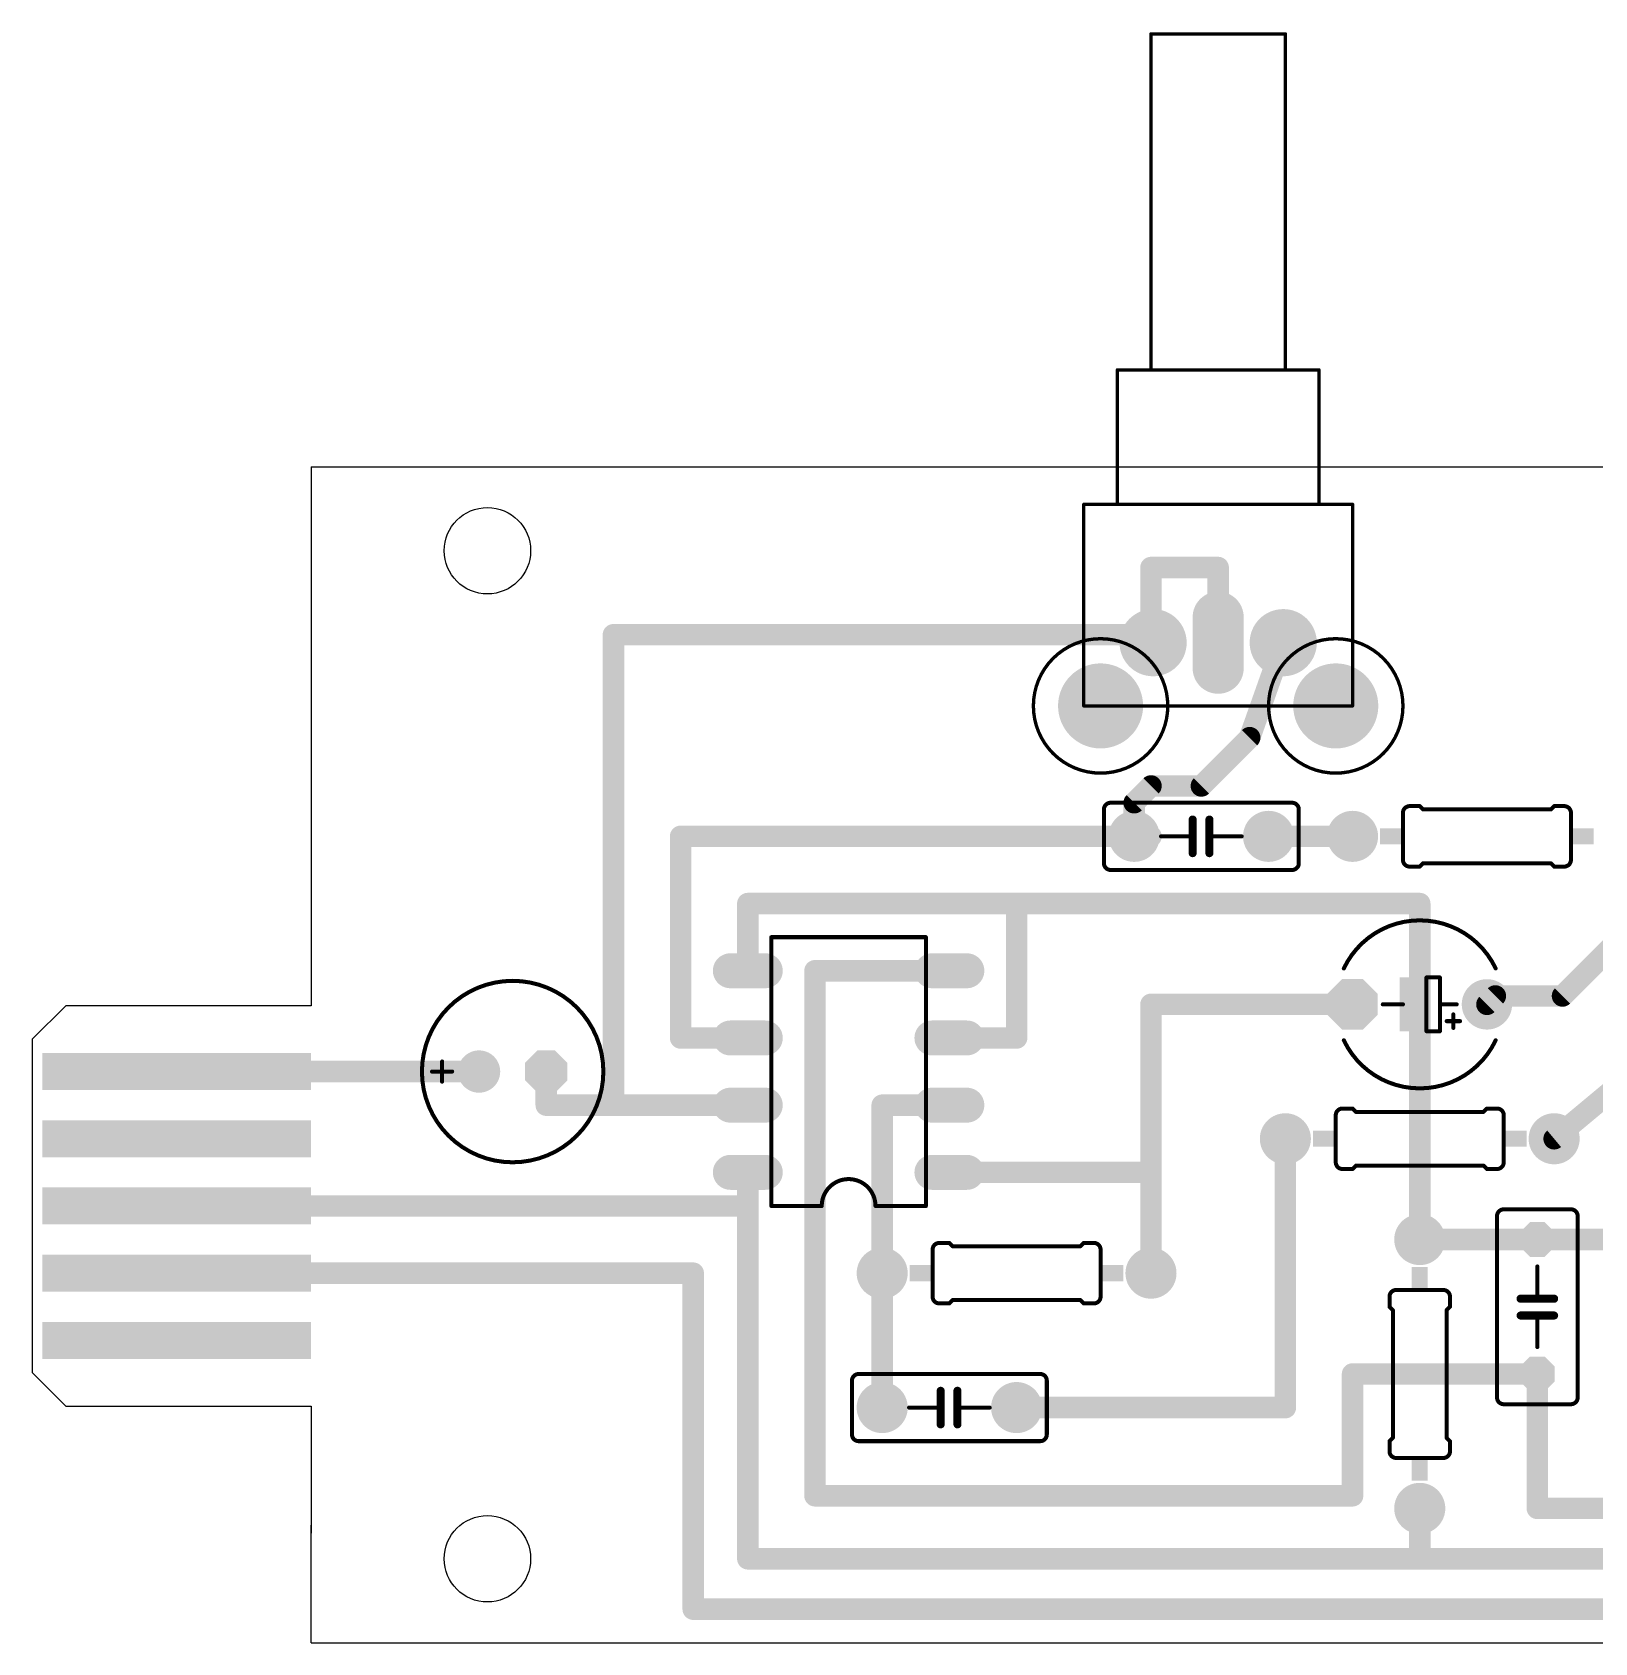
# Model space of a CAD drawing. Extents: x -0.21 to 4.21, y 0.35 to 2.75.
# Drawn here: x -0.215 to 2.111, y 0.35 to 2.747 of the extents above; entities that cross this region are included whole.
import ezdxf

# ---------------------------------------------------------------- set-up
doc = ezdxf.new("R2010")
doc.units = 0
for name, color, linetype in [('16', 175, 'CONTINUOUS'), ('17', 82, 'CONTINUOUS'), ('20', 7, 'CONTINUOUS'), ('21', 253, 'CONTINUOUS')]:
    doc.layers.add(name, color=color, linetype=linetype)

# ---------------------------------------------------------------- blocks, each defined once
blk = doc.blocks.new('OCTAGONP')
at = {"const_width": 0.5}
blk.add_lwpolyline([(-0.25, -0.103553), (-0.25, 0.103553), (-0.103553, 0.25), (0.103553, 0.25), (0.25, 0.103553), (0.25, -0.103553), (0.103553, -0.25), (-0.103553, -0.25), (-0.25, -0.103553), (-0.25, 0.103553)], dxfattribs=at)
blk = doc.blocks.new('ROUNDP')
at = {"const_width": 0.5}
blk.add_lwpolyline([(0, -0.25, 1), (0, 0.25, 1), (0, -0.25)], format="xyb", dxfattribs=at)
blk = doc.blocks.new('RECT')
blk.add_solid([(-0.5, -0.5), (0.5, -0.5), (-0.5, 0.5), (0.5, 0.5)])
blk = doc.blocks.new('LONGP100')
at = {"const_width": 1}
blk.add_lwpolyline([(-0.5, 0), (0.5, 0)], dxfattribs=at)
at = {"const_width": 0.5}
for points in [[(-0.5, 0.25, 1), (-0.5, -0.25)], [(0.5, -0.25, 1), (0.5, 0.25)]]:
    blk.add_lwpolyline(points, format="xyb", dxfattribs=at)

msp = doc.modelspace()

# ---------------------------------------------------------------- linework, layer by layer
at = {"layer": '16', "const_width": 0.032}
for points in [[(1.45, 1.838189), (1.45, 1.95)], [(1.45, 1.95), (1.55, 1.95)], [(1.55, 1.95), (1.55, 1.838189)], [(0.65, 1.85), (1.45315, 1.85)], [(0.65, 1.85), (0.65, 1.15)], [(1.45315, 1.838189), (1.45, 1.838189)], [(1.64685, 1.838189), (1.59685, 1.69685)], [(2.593508, 1.843508), (2.0625, 1.3125)], [(1.59685, 1.69685), (1.525, 1.625)], [(1.45, 1.625), (1.425, 1.6)], [(1.525, 1.625), (1.45, 1.625)], [(1.425, 1.6), (1.425, 1.55)], [(0.75, 1.25), (0.75, 1.55)], [(0.75, 1.55), (1.425, 1.55)], [(1.45, 1.55), (1.425, 1.55)], [(1.625, 1.55), (1.75, 1.55)], [(0.85, 1.35), (0.85, 1.45)], [(0.85, 1.45), (1.25, 1.45)], [(1.85, 1.45), (1.25, 1.45)], [(1.25, 1.45), (1.25, 1.25)], [(1.85, 1.45), (1.85, 0.95)], [(0.95, 0.56875), (0.95, 1.35)], [(0.95, 1.35), (1.15, 1.35)], [(2.05, 1.1), (2.35, 1.35)], [(1.9625, 1.3125), (1.95, 1.3)], [(2.0625, 1.3125), (1.9625, 1.3125)], [(1.75, 1.3), (1.45, 1.3)], [(1.45, 1.3), (1.45, 1.05)], [(0.85, 1.25), (0.75, 1.25)], [(1.25, 1.25), (1.15, 1.25)], [(0, 1.2), (0.45, 1.2)], [(0.55, 1.2), (0.55, 1.15)], [(0.55, 1.15), (0.65, 1.15)], [(0.65, 1.15), (0.85, 1.15)], [(1.05, 0.9), (1.05, 1.15)], [(1.05, 1.15), (1.15, 1.15)], [(1.65, 0.7), (1.65, 1.1)], [(0.85, 1.05), (0.85, 1)], [(1.45, 1.05), (1.15, 1.05)], [(1.45, 0.9), (1.45, 1.05)], [(0, 1), (0.85, 1)], [(0.85, 1), (0.85, 0.475)], [(2.025, 0.95), (1.85, 0.95)], [(2.2, 0.95), (2.025, 0.95)], [(0, 0.9), (0.76875, 0.9)], [(0.76875, 0.9), (0.76875, 0.4)], [(1.05, 0.9), (1.05, 0.7)], [(2.025, 0.75), (1.75, 0.75)], [(1.75, 0.75), (1.75, 0.56875)], [(2.025, 0.55), (2.025, 0.75)], [(1.25, 0.7), (1.65, 0.7)], [(1.75, 0.56875), (0.95, 0.56875)], [(1.85, 0.55), (1.85, 0.475)], [(2.2, 0.55), (2.025, 0.55)], [(0.85, 0.475), (1.85, 0.475)], [(1.85, 0.475), (2.65, 0.475)], [(0.76875, 0.4), (2.75, 0.4)]]:
    msp.add_lwpolyline(points, dxfattribs=at)
at = {"layer": '16', "const_width": 0.016}
for points in [[(1.458, 1.95, 1), (1.442, 1.95)], [(1.45, 1.958, 1), (1.45, 1.942)], [(1.558, 1.95, 1), (1.542, 1.95)], [(1.55, 1.942, 1), (1.55, 1.958)], [(0.65, 1.858, 1), (0.65, 1.842)], [(0.658, 1.85, 1), (0.642, 1.85)], [(1.45, 1.846189, 1), (1.45, 1.830189)], [(1.442, 1.838189, 1), (1.458, 1.838189)], [(1.45315, 1.842, 1), (1.45315, 1.858)], [(1.45315, 1.830189, 1), (1.45315, 1.846189)], [(1.542, 1.838189, 1), (1.558, 1.838189)], [(1.654392, 1.835521, 1), (1.639308, 1.840857)], [(1.589308, 1.699518, 1), (1.604392, 1.694182)], [(1.602507, 1.691194, 1), (1.591194, 1.702507)], [(1.45, 1.633, 1), (1.45, 1.617)], [(1.455657, 1.619343, 1), (1.444343, 1.630657)], [(1.519343, 1.630657, 1), (1.530657, 1.619343)], [(1.525, 1.617, 1), (1.525, 1.633)], [(1.433, 1.6, 1), (1.417, 1.6)], [(1.419343, 1.605657, 1), (1.430657, 1.594343)], [(0.758, 1.55, 1), (0.742, 1.55)], [(0.75, 1.558, 1), (0.75, 1.542)], [(1.425, 1.558, 1), (1.425, 1.542)], [(1.417, 1.55, 1), (1.433, 1.55)], [(1.425, 1.542, 1), (1.425, 1.558)], [(1.45, 1.542, 1), (1.45, 1.558)], [(1.625, 1.558, 1), (1.625, 1.542)], [(1.75, 1.542, 1), (1.75, 1.558)], [(0.858, 1.45, 1), (0.842, 1.45)], [(0.85, 1.458, 1), (0.85, 1.442)], [(1.25, 1.458, 1), (1.25, 1.442)], [(1.258, 1.45, 1), (1.242, 1.45)], [(1.25, 1.442, 1), (1.25, 1.458)], [(1.858, 1.45, 1), (1.842, 1.45)], [(1.85, 1.442, 1), (1.85, 1.458)], [(0.842, 1.35, 1), (0.858, 1.35)], [(0.958, 1.35, 1), (0.942, 1.35)], [(0.95, 1.358, 1), (0.95, 1.342)], [(1.15, 1.342, 1), (1.15, 1.358)], [(1.9625, 1.3205, 1), (1.9625, 1.3045)], [(1.968157, 1.306843, 1), (1.956843, 1.318157)], [(2.056843, 1.318157, 1), (2.068157, 1.306843)], [(2.0625, 1.3045, 1), (2.0625, 1.3205)], [(1.45, 1.308, 1), (1.45, 1.292)], [(1.458, 1.3, 1), (1.442, 1.3)], [(1.75, 1.292, 1), (1.75, 1.308)], [(1.944343, 1.305657, 1), (1.955657, 1.294343)], [(0.75, 1.258, 1), (0.75, 1.242)], [(0.742, 1.25, 1), (0.758, 1.25)], [(0.85, 1.242, 1), (0.85, 1.258)], [(1.15, 1.258, 1), (1.15, 1.242)], [(1.242, 1.25, 1), (1.258, 1.25)], [(1.25, 1.242, 1), (1.25, 1.258)], [(0, 1.208, 1), (0, 1.192)], [(0.45, 1.192, 1), (0.45, 1.208)], [(0.558, 1.2, 1), (0.542, 1.2)], [(0.55, 1.158, 1), (0.55, 1.142)], [(0.542, 1.15, 1), (0.558, 1.15)], [(0.65, 1.158, 1), (0.65, 1.142)], [(0.642, 1.15, 1), (0.658, 1.15)], [(0.65, 1.142, 1), (0.65, 1.158)], [(0.85, 1.142, 1), (0.85, 1.158)], [(1.058, 1.15, 1), (1.042, 1.15)], [(1.05, 1.158, 1), (1.05, 1.142)], [(1.15, 1.142, 1), (1.15, 1.158)], [(1.658, 1.1, 1), (1.642, 1.1)], [(2.044879, 1.106146, 1), (2.055121, 1.093854)], [(0.858, 1.05, 1), (0.842, 1.05)], [(1.15, 1.058, 1), (1.15, 1.042)], [(1.458, 1.05, 1), (1.442, 1.05)], [(1.442, 1.05, 1), (1.458, 1.05)], [(1.45, 1.042, 1), (1.45, 1.058)], [(0, 1.008, 1), (0, 0.992)], [(0.858, 1, 1), (0.842, 1)], [(0.842, 1, 1), (0.858, 1)], [(0.85, 0.992, 1), (0.85, 1.008)], [(1.85, 0.958, 1), (1.85, 0.942)], [(2.025, 0.958, 1), (2.025, 0.942)], [(2.025, 0.942, 1), (2.025, 0.958)], [(1.842, 0.95, 1), (1.858, 0.95)], [(0, 0.908, 1), (0, 0.892)], [(0.77675, 0.9, 1), (0.76075, 0.9)], [(0.76875, 0.892, 1), (0.76875, 0.908)], [(1.058, 0.9, 1), (1.042, 0.9)], [(1.042, 0.9, 1), (1.058, 0.9)], [(1.442, 0.9, 1), (1.458, 0.9)], [(1.75, 0.758, 1), (1.75, 0.742)], [(1.758, 0.75, 1), (1.742, 0.75)], [(2.033, 0.75, 1), (2.017, 0.75)], [(2.025, 0.742, 1), (2.025, 0.758)], [(1.042, 0.7, 1), (1.058, 0.7)], [(1.25, 0.708, 1), (1.25, 0.692)], [(1.642, 0.7, 1), (1.658, 0.7)], [(1.65, 0.692, 1), (1.65, 0.708)], [(0.95, 0.57675, 1), (0.95, 0.56075)], [(0.942, 0.56875, 1), (0.958, 0.56875)], [(1.742, 0.56875, 1), (1.758, 0.56875)], [(1.75, 0.56075, 1), (1.75, 0.57675)], [(1.858, 0.55, 1), (1.842, 0.55)], [(2.025, 0.558, 1), (2.025, 0.542)], [(2.017, 0.55, 1), (2.033, 0.55)], [(0.85, 0.483, 1), (0.85, 0.467)], [(0.842, 0.475, 1), (0.858, 0.475)], [(1.85, 0.483, 1), (1.85, 0.467)], [(1.842, 0.475, 1), (1.858, 0.475)], [(1.85, 0.467, 1), (1.85, 0.483)], [(0.76875, 0.408, 1), (0.76875, 0.392)], [(0.76075, 0.4, 1), (0.77675, 0.4)]]:
    msp.add_lwpolyline(points, format="xyb", dxfattribs=at)
at = {"layer": '20'}
for p, q in [((0.2, 2.1), (0.2, 1.425)), ((4.212008, 2.099606), (0.2, 2.099606)), ((0.2, 1.488), (0.2, 1.298)), ((-0.165, 1.298), (-0.215, 1.248)), ((0.2, 1.298), (-0.165, 1.298)), ((-0.215, 1.248), (-0.215, 0.77)), ((-0.214996, 0.769941), (-0.214996, 0.751963)), ((-0.214996, 0.751963), (-0.165038, 0.702005)), ((-0.165, 0.702), (0.2, 0.702)), ((0.2, 0.7005), (0.2, 0.513)), ((0.200023, 0.701992), (0.200023, 0.638369)), ((0.2, 0.35), (0.2, 0.525)), ((0.2, 0.35), (4.212008, 0.35))]:
    msp.add_line(p, q, dxfattribs=at)
for centre in [(0.4625, 1.975), (0.4625, 0.475)]:
    msp.add_circle(centre, 0.06425, dxfattribs=at)
at = {"layer": '21'}
for points, const_width in [([(1.45, 2.244094), (1.45, 2.744094)], 0.005), ([(1.45, 2.744094), (1.65, 2.744094)], 0.005), ([(1.65, 2.744094), (1.65, 2.244094)], 0.005), ([(1.4, 2.044094), (1.4, 2.244094)], 0.005), ([(1.4, 2.244094), (1.45, 2.244094)], 0.005), ([(1.45, 2.244094), (1.65, 2.244094)], 0.005), ([(1.65, 2.244094), (1.7, 2.244094)], 0.005), ([(1.7, 2.244094), (1.7, 2.044094)], 0.005), ([(1.35, 1.744094), (1.35, 2.044094)], 0.005), ([(1.35, 2.044094), (1.4, 2.044094)], 0.005), ([(1.4, 2.044094), (1.7, 2.044094)], 0.005), ([(1.7, 2.044094), (1.75, 2.044094)], 0.005), ([(1.75, 2.044094), (1.75, 1.744094)], 0.005), ([(1.35, 1.744094), (1.75, 1.744094)], 0.005), ([(1.38, 1.59), (1.38, 1.51)], 0.006), ([(1.66, 1.6), (1.39, 1.6)], 0.006), ([(1.67, 1.51), (1.67, 1.59)], 0.006), ([(1.825, 1.585), (1.825, 1.515)], 0.006), ([(1.835, 1.595), (1.85, 1.595)], 0.006), ([(1.855, 1.59), (1.85, 1.595)], 0.006), ([(1.855, 1.59), (2.045, 1.59)], 0.006), ([(2.045, 1.59), (2.05, 1.595)], 0.006), ([(2.065, 1.595), (2.05, 1.595)], 0.006), ([(2.075, 1.585), (2.075, 1.515)], 0.006), ([(1.512, 1.55), (1.512, 1.575)], 0.012), ([(1.537, 1.55), (1.537, 1.575)], 0.012), ([(1.512, 1.55), (1.465, 1.55)], 0.006), ([(1.512, 1.525), (1.512, 1.55)], 0.012), ([(1.537, 1.525), (1.537, 1.55)], 0.012), ([(1.537, 1.55), (1.585, 1.55)], 0.006), ([(1.855, 1.51), (1.85, 1.505)], 0.006), ([(1.855, 1.51), (2.045, 1.51)], 0.006), ([(2.045, 1.51), (2.05, 1.505)], 0.006), ([(1.39, 1.5), (1.66, 1.5)], 0.006), ([(1.835, 1.505), (1.85, 1.505)], 0.006), ([(2.065, 1.505), (2.05, 1.505)], 0.006), ([(0.885, 1.4), (0.885, 1)], 0.006), ([(0.885, 1.4), (1.115, 1.4)], 0.006), ([(1.115, 1), (1.115, 1.4)], 0.006), ([(1.88, 1.34), (1.86, 1.34)], 0.006), ([(1.86, 1.34), (1.86, 1.26)], 0.006), ([(1.88, 1.3), (1.88, 1.34)], 0.006), ([(1.825, 1.3), (1.795, 1.3)], 0.006), ([(1.905, 1.3), (1.88, 1.3)], 0.006), ([(1.88, 1.26), (1.88, 1.3)], 0.006), ([(1.91, 1.275), (1.89, 1.275)], 0.006), ([(1.9, 1.285), (1.9, 1.265)], 0.006), ([(1.86, 1.26), (1.88, 1.26)], 0.006), ([(0.38, 1.2), (0.41, 1.2)], 0.006), ([(0.395, 1.185), (0.395, 1.215)], 0.006), ([(1.725, 1.135), (1.725, 1.065)], 0.006), ([(1.735, 1.145), (1.75, 1.145)], 0.006), ([(1.755, 1.14), (1.75, 1.145)], 0.006), ([(1.755, 1.14), (1.945, 1.14)], 0.006), ([(1.945, 1.14), (1.95, 1.145)], 0.006), ([(1.965, 1.145), (1.95, 1.145)], 0.006), ([(1.975, 1.135), (1.975, 1.065)], 0.006), ([(1.735, 1.055), (1.75, 1.055)], 0.006), ([(1.755, 1.06), (1.75, 1.055)], 0.006), ([(1.755, 1.06), (1.945, 1.06)], 0.006), ([(1.945, 1.06), (1.95, 1.055)], 0.006), ([(1.965, 1.055), (1.95, 1.055)], 0.006), ([(0.885, 1), (0.96, 1)], 0.006), ([(1.115, 1), (1.04, 1)], 0.006), ([(1.965, 0.985), (1.965, 0.715)], 0.006), ([(2.075, 0.995), (1.975, 0.995)], 0.006), ([(2.085, 0.715), (2.085, 0.985)], 0.006), ([(1.125, 0.865), (1.125, 0.935)], 0.006), ([(1.135, 0.945), (1.15, 0.945)], 0.006), ([(1.155, 0.94), (1.15, 0.945)], 0.006), ([(1.345, 0.94), (1.155, 0.94)], 0.006), ([(1.345, 0.94), (1.35, 0.945)], 0.006), ([(1.365, 0.945), (1.35, 0.945)], 0.006), ([(1.375, 0.865), (1.375, 0.935)], 0.006), ([(2.025, 0.862), (2.025, 0.91)], 0.006), ([(1.155, 0.86), (1.15, 0.855)], 0.006), ([(1.345, 0.86), (1.155, 0.86)], 0.006), ([(1.345, 0.86), (1.35, 0.855)], 0.006), ([(1.805, 0.865), (1.805, 0.85)], 0.006), ([(1.815, 0.875), (1.885, 0.875)], 0.006), ([(1.895, 0.865), (1.895, 0.85)], 0.006), ([(2.025, 0.862), (2, 0.862)], 0.012), ([(2.05, 0.862), (2.025, 0.862)], 0.012), ([(1.135, 0.855), (1.15, 0.855)], 0.006), ([(1.365, 0.855), (1.35, 0.855)], 0.006), ([(1.81, 0.845), (1.805, 0.85)], 0.006), ([(1.81, 0.655), (1.81, 0.845)], 0.006), ([(1.89, 0.845), (1.895, 0.85)], 0.006), ([(1.89, 0.655), (1.89, 0.845)], 0.006), ([(2.025, 0.837), (2, 0.837)], 0.012), ([(2.05, 0.837), (2.025, 0.837)], 0.012), ([(2.025, 0.837), (2.025, 0.79)], 0.006), ([(1.005, 0.74), (1.005, 0.66)], 0.006), ([(1.285, 0.75), (1.015, 0.75)], 0.006), ([(1.295, 0.66), (1.295, 0.74)], 0.006), ([(1.137, 0.7), (1.137, 0.725)], 0.012), ([(1.162, 0.7), (1.162, 0.725)], 0.012), ([(1.137, 0.7), (1.09, 0.7)], 0.006), ([(1.137, 0.675), (1.137, 0.7)], 0.012), ([(1.162, 0.675), (1.162, 0.7)], 0.012), ([(1.162, 0.7), (1.21, 0.7)], 0.006), ([(1.975, 0.705), (2.075, 0.705)], 0.006), ([(1.015, 0.65), (1.285, 0.65)], 0.006), ([(1.81, 0.655), (1.805, 0.65)], 0.006), ([(1.805, 0.635), (1.805, 0.65)], 0.006), ([(1.89, 0.655), (1.895, 0.65)], 0.006), ([(1.895, 0.635), (1.895, 0.65)], 0.006), ([(1.815, 0.625), (1.885, 0.625)], 0.006)]:
    msp.add_lwpolyline(points, dxfattribs=dict(at, const_width=const_width))
for points, const_width in [([(1.45125, 2.744094, 1), (1.44875, 2.744094)], 0.0025), ([(1.45, 2.745344, 1), (1.45, 2.742844)], 0.0025), ([(1.65125, 2.744094, 1), (1.64875, 2.744094)], 0.0025), ([(1.65, 2.742844, 1), (1.65, 2.745344)], 0.0025), ([(1.40125, 2.244094, 1), (1.39875, 2.244094)], 0.0025), ([(1.4, 2.245344, 1), (1.4, 2.242844)], 0.0025), ([(1.45, 2.245344, 1), (1.45, 2.242844)], 0.0025), ([(1.44875, 2.244094, 1), (1.45125, 2.244094)], 0.0025), ([(1.45, 2.242844, 1), (1.45, 2.245344)], 0.0025), ([(1.65, 2.245344, 1), (1.65, 2.242844)], 0.0025), ([(1.64875, 2.244094, 1), (1.65125, 2.244094)], 0.0025), ([(1.65, 2.242844, 1), (1.65, 2.245344)], 0.0025), ([(1.70125, 2.244094, 1), (1.69875, 2.244094)], 0.0025), ([(1.7, 2.242844, 1), (1.7, 2.245344)], 0.0025), ([(1.35125, 2.044094, 1), (1.34875, 2.044094)], 0.0025), ([(1.35, 2.045344, 1), (1.35, 2.042844)], 0.0025), ([(1.4, 2.045344, 1), (1.4, 2.042844)], 0.0025), ([(1.39875, 2.044094, 1), (1.40125, 2.044094)], 0.0025), ([(1.4, 2.042844, 1), (1.4, 2.045344)], 0.0025), ([(1.7, 2.045344, 1), (1.7, 2.042844)], 0.0025), ([(1.69875, 2.044094, 1), (1.70125, 2.044094)], 0.0025), ([(1.7, 2.042844, 1), (1.7, 2.045344)], 0.0025), ([(1.75125, 2.044094, 1), (1.74875, 2.044094)], 0.0025), ([(1.75, 2.042844, 1), (1.75, 2.045344)], 0.0025), ([(1.375, 1.644094, 1), (1.375, 1.844094, 1), (1.375, 1.644094)], 0.005), ([(1.725, 1.644094, 1), (1.725, 1.844094, 1), (1.725, 1.644094)], 0.005), ([(1.35, 1.745344, 1), (1.35, 1.742844)], 0.0025), ([(1.34875, 1.744094, 1), (1.35125, 1.744094)], 0.0025), ([(1.74875, 1.744094, 1), (1.75125, 1.744094)], 0.0025), ([(1.75, 1.742844, 1), (1.75, 1.745344)], 0.0025), ([(1.39, 1.6, 0.414214), (1.38, 1.59)], 0.006), ([(1.3815, 1.59, 1), (1.3785, 1.59)], 0.003), ([(1.3785, 1.59, 1), (1.3815, 1.59)], 0.003), ([(1.39, 1.6015, 1), (1.39, 1.5985)], 0.003), ([(1.39, 1.5985, 1), (1.39, 1.6015)], 0.003), ([(1.67, 1.59, 0.414214), (1.66, 1.6)], 0.006), ([(1.66, 1.6015, 1), (1.66, 1.5985)], 0.003), ([(1.66, 1.5985, 1), (1.66, 1.6015)], 0.003), ([(1.6715, 1.59, 1), (1.6685, 1.59)], 0.003), ([(1.6685, 1.59, 1), (1.6715, 1.59)], 0.003), ([(1.835, 1.595, 0.414214), (1.825, 1.585)], 0.006), ([(1.8265, 1.585, 1), (1.8235, 1.585)], 0.003), ([(1.8235, 1.585, 1), (1.8265, 1.585)], 0.003), ([(1.835, 1.5965, 1), (1.835, 1.5935)], 0.003), ([(1.835, 1.5935, 1), (1.835, 1.5965)], 0.003), ([(1.851061, 1.596061, 1), (1.848939, 1.593939)], 0.003), ([(1.85, 1.5935, 1), (1.85, 1.5965)], 0.003), ([(1.855, 1.5915, 1), (1.855, 1.5885)], 0.003), ([(1.853939, 1.588939, 1), (1.856061, 1.591061)], 0.003), ([(2.043939, 1.591061, 1), (2.046061, 1.588939)], 0.003), ([(2.045, 1.5885, 1), (2.045, 1.5915)], 0.003), ([(2.05, 1.5965, 1), (2.05, 1.5935)], 0.003), ([(2.051061, 1.593939, 1), (2.048939, 1.596061)], 0.003), ([(2.075, 1.585, 0.414214), (2.065, 1.595)], 0.006), ([(2.065, 1.5965, 1), (2.065, 1.5935)], 0.003), ([(2.065, 1.5935, 1), (2.065, 1.5965)], 0.003), ([(2.0765, 1.585, 1), (2.0735, 1.585)], 0.003), ([(2.0735, 1.585, 1), (2.0765, 1.585)], 0.003), ([(1.515, 1.575, 1), (1.509, 1.575)], 0.006), ([(1.54, 1.575, 1), (1.534, 1.575)], 0.006), ([(1.465, 1.5515, 1), (1.465, 1.5485)], 0.003), ([(1.515, 1.55, 1), (1.509, 1.55)], 0.006), ([(1.509, 1.55, 1), (1.515, 1.55)], 0.006), ([(1.512, 1.5485, 1), (1.512, 1.5515)], 0.003), ([(1.54, 1.55, 1), (1.534, 1.55)], 0.006), ([(1.534, 1.55, 1), (1.54, 1.55)], 0.006), ([(1.537, 1.5515, 1), (1.537, 1.5485)], 0.003), ([(1.585, 1.5485, 1), (1.585, 1.5515)], 0.003), ([(1.38, 1.51, 0.414214), (1.39, 1.5)], 0.006), ([(1.3815, 1.51, 1), (1.3785, 1.51)], 0.003), ([(1.3785, 1.51, 1), (1.3815, 1.51)], 0.003), ([(1.509, 1.525, 1), (1.515, 1.525)], 0.006), ([(1.534, 1.525, 1), (1.54, 1.525)], 0.006), ([(1.66, 1.5, 0.414214), (1.67, 1.51)], 0.006), ([(1.6715, 1.51, 1), (1.6685, 1.51)], 0.003), ([(1.6685, 1.51, 1), (1.6715, 1.51)], 0.003), ([(1.825, 1.515, 0.414214), (1.835, 1.505)], 0.006), ([(1.8265, 1.515, 1), (1.8235, 1.515)], 0.003), ([(1.8235, 1.515, 1), (1.8265, 1.515)], 0.003), ([(1.855, 1.5115, 1), (1.855, 1.5085)], 0.003), ([(1.856061, 1.508939, 1), (1.853939, 1.511061)], 0.003), ([(2.046061, 1.511061, 1), (2.043939, 1.508939)], 0.003), ([(2.045, 1.5085, 1), (2.045, 1.5115)], 0.003), ([(2.065, 1.505, 0.414214), (2.075, 1.515)], 0.006), ([(2.0765, 1.515, 1), (2.0735, 1.515)], 0.003), ([(2.0735, 1.515, 1), (2.0765, 1.515)], 0.003), ([(1.39, 1.5015, 1), (1.39, 1.4985)], 0.003), ([(1.39, 1.4985, 1), (1.39, 1.5015)], 0.003), ([(1.66, 1.5015, 1), (1.66, 1.4985)], 0.003), ([(1.66, 1.4985, 1), (1.66, 1.5015)], 0.003), ([(1.835, 1.5065, 1), (1.835, 1.5035)], 0.003), ([(1.835, 1.5035, 1), (1.835, 1.5065)], 0.003), ([(1.848939, 1.506061, 1), (1.851061, 1.503939)], 0.003), ([(1.85, 1.5035, 1), (1.85, 1.5065)], 0.003), ([(2.05, 1.5065, 1), (2.05, 1.5035)], 0.003), ([(2.048939, 1.503939, 1), (2.051061, 1.506061)], 0.003), ([(2.065, 1.5065, 1), (2.065, 1.5035)], 0.003), ([(2.065, 1.5035, 1), (2.065, 1.5065)], 0.003), ([(1.963, 1.353441, 0.633264), (1.737, 1.353441)], 0.006), ([(0.8865, 1.4, 1), (0.8835, 1.4)], 0.003), ([(0.885, 1.4015, 1), (0.885, 1.3985)], 0.003), ([(1.1165, 1.4, 1), (1.1135, 1.4)], 0.003), ([(1.115, 1.3985, 1), (1.115, 1.4015)], 0.003), ([(1.735644, 1.354082, 1), (1.738356, 1.3528)], 0.003), ([(1.86, 1.3415, 1), (1.86, 1.3385)], 0.003), ([(1.8615, 1.34, 1), (1.8585, 1.34)], 0.003), ([(1.8815, 1.34, 1), (1.8785, 1.34)], 0.003), ([(1.88, 1.3385, 1), (1.88, 1.3415)], 0.003), ([(1.961644, 1.3528, 1), (1.964356, 1.354082)], 0.003), ([(0.5, 1.065, 1), (0.5, 1.335, 1), (0.5, 1.065)], 0.006), ([(1.795, 1.3015, 1), (1.795, 1.2985)], 0.003), ([(1.825, 1.2985, 1), (1.825, 1.3015)], 0.003), ([(1.88, 1.3015, 1), (1.88, 1.2985)], 0.003), ([(1.8815, 1.3, 1), (1.8785, 1.3)], 0.003), ([(1.8785, 1.3, 1), (1.8815, 1.3)], 0.003), ([(1.905, 1.2985, 1), (1.905, 1.3015)], 0.003), ([(1.89, 1.2765, 1), (1.89, 1.2735)], 0.003), ([(1.9015, 1.285, 1), (1.8985, 1.285)], 0.003), ([(1.91, 1.2735, 1), (1.91, 1.2765)], 0.003), ([(1.737, 1.246559, 0.633264), (1.963, 1.246559)], 0.006), ([(1.738356, 1.2472, 1), (1.735644, 1.245918)], 0.003), ([(1.86, 1.2615, 1), (1.86, 1.2585)], 0.003), ([(1.8585, 1.26, 1), (1.8615, 1.26)], 0.003), ([(1.8785, 1.26, 1), (1.8815, 1.26)], 0.003), ([(1.88, 1.2585, 1), (1.88, 1.2615)], 0.003), ([(1.8985, 1.265, 1), (1.9015, 1.265)], 0.003), ([(1.964356, 1.245918, 1), (1.961644, 1.2472)], 0.003), ([(0.38, 1.2015, 1), (0.38, 1.1985)], 0.003), ([(0.3965, 1.215, 1), (0.3935, 1.215)], 0.003), ([(0.41, 1.1985, 1), (0.41, 1.2015)], 0.003), ([(0.3935, 1.185, 1), (0.3965, 1.185)], 0.003), ([(1.735, 1.145, 0.414214), (1.725, 1.135)], 0.006), ([(1.7265, 1.135, 1), (1.7235, 1.135)], 0.003), ([(1.7235, 1.135, 1), (1.7265, 1.135)], 0.003), ([(1.735, 1.1465, 1), (1.735, 1.1435)], 0.003), ([(1.735, 1.1435, 1), (1.735, 1.1465)], 0.003), ([(1.751061, 1.146061, 1), (1.748939, 1.143939)], 0.003), ([(1.75, 1.1435, 1), (1.75, 1.1465)], 0.003), ([(1.755, 1.1415, 1), (1.755, 1.1385)], 0.003), ([(1.753939, 1.138939, 1), (1.756061, 1.141061)], 0.003), ([(1.943939, 1.141061, 1), (1.946061, 1.138939)], 0.003), ([(1.945, 1.1385, 1), (1.945, 1.1415)], 0.003), ([(1.95, 1.1465, 1), (1.95, 1.1435)], 0.003), ([(1.951061, 1.143939, 1), (1.948939, 1.146061)], 0.003), ([(1.975, 1.135, 0.414214), (1.965, 1.145)], 0.006), ([(1.965, 1.1465, 1), (1.965, 1.1435)], 0.003), ([(1.965, 1.1435, 1), (1.965, 1.1465)], 0.003), ([(1.9765, 1.135, 1), (1.9735, 1.135)], 0.003), ([(1.9735, 1.135, 1), (1.9765, 1.135)], 0.003), ([(1.725, 1.065, 0.414214), (1.735, 1.055)], 0.006), ([(1.7265, 1.065, 1), (1.7235, 1.065)], 0.003), ([(1.7235, 1.065, 1), (1.7265, 1.065)], 0.003), ([(1.735, 1.0565, 1), (1.735, 1.0535)], 0.003), ([(1.735, 1.0535, 1), (1.735, 1.0565)], 0.003), ([(1.748939, 1.056061, 1), (1.751061, 1.053939)], 0.003), ([(1.75, 1.0535, 1), (1.75, 1.0565)], 0.003), ([(1.755, 1.0615, 1), (1.755, 1.0585)], 0.003), ([(1.756061, 1.058939, 1), (1.753939, 1.061061)], 0.003), ([(1.946061, 1.061061, 1), (1.943939, 1.058939)], 0.003), ([(1.945, 1.0585, 1), (1.945, 1.0615)], 0.003), ([(1.95, 1.0565, 1), (1.95, 1.0535)], 0.003), ([(1.948939, 1.053939, 1), (1.951061, 1.056061)], 0.003), ([(1.965, 1.055, 0.414214), (1.975, 1.065)], 0.006), ([(1.965, 1.0565, 1), (1.965, 1.0535)], 0.003), ([(1.965, 1.0535, 1), (1.965, 1.0565)], 0.003), ([(1.9765, 1.065, 1), (1.9735, 1.065)], 0.003), ([(1.9735, 1.065, 1), (1.9765, 1.065)], 0.003), ([(1.04, 1, 1), (0.96, 1)], 0.006), ([(0.885, 1.0015, 1), (0.885, 0.9985)], 0.003), ([(0.8835, 1, 1), (0.8865, 1)], 0.003), ([(0.9585, 1, 1), (0.9615, 1)], 0.003), ([(0.96, 0.9985, 1), (0.96, 1.0015)], 0.003), ([(1.04, 1.0015, 1), (1.04, 0.9985)], 0.003), ([(1.0385, 1, 1), (1.0415, 1)], 0.003), ([(1.1135, 1, 1), (1.1165, 1)], 0.003), ([(1.115, 0.9985, 1), (1.115, 1.0015)], 0.003), ([(1.975, 0.995, 0.414214), (1.965, 0.985)], 0.006), ([(1.9665, 0.985, 1), (1.9635, 0.985)], 0.003), ([(1.9635, 0.985, 1), (1.9665, 0.985)], 0.003), ([(1.975, 0.9965, 1), (1.975, 0.9935)], 0.003), ([(1.975, 0.9935, 1), (1.975, 0.9965)], 0.003), ([(2.085, 0.985, 0.414214), (2.075, 0.995)], 0.006), ([(2.075, 0.9965, 1), (2.075, 0.9935)], 0.003), ([(2.075, 0.9935, 1), (2.075, 0.9965)], 0.003), ([(2.0865, 0.985, 1), (2.0835, 0.985)], 0.003), ([(2.0835, 0.985, 1), (2.0865, 0.985)], 0.003), ([(1.135, 0.945, 0.414214), (1.125, 0.935)], 0.006), ([(1.1265, 0.935, 1), (1.1235, 0.935)], 0.003), ([(1.1235, 0.935, 1), (1.1265, 0.935)], 0.003), ([(1.135, 0.9465, 1), (1.135, 0.9435)], 0.003), ([(1.135, 0.9435, 1), (1.135, 0.9465)], 0.003), ([(1.151061, 0.946061, 1), (1.148939, 0.943939)], 0.003), ([(1.15, 0.9435, 1), (1.15, 0.9465)], 0.003), ([(1.155, 0.9415, 1), (1.155, 0.9385)], 0.003), ([(1.153939, 0.938939, 1), (1.156061, 0.941061)], 0.003), ([(1.343939, 0.941061, 1), (1.346061, 0.938939)], 0.003), ([(1.345, 0.9385, 1), (1.345, 0.9415)], 0.003), ([(1.35, 0.9465, 1), (1.35, 0.9435)], 0.003), ([(1.351061, 0.943939, 1), (1.348939, 0.946061)], 0.003), ([(1.375, 0.935, 0.414214), (1.365, 0.945)], 0.006), ([(1.365, 0.9465, 1), (1.365, 0.9435)], 0.003), ([(1.365, 0.9435, 1), (1.365, 0.9465)], 0.003), ([(1.3765, 0.935, 1), (1.3735, 0.935)], 0.003), ([(1.3735, 0.935, 1), (1.3765, 0.935)], 0.003), ([(2.0265, 0.91, 1), (2.0235, 0.91)], 0.003), ([(1.125, 0.865, 0.414214), (1.135, 0.855)], 0.006), ([(1.1265, 0.865, 1), (1.1235, 0.865)], 0.003), ([(1.1235, 0.865, 1), (1.1265, 0.865)], 0.003), ([(1.155, 0.8615, 1), (1.155, 0.8585)], 0.003), ([(1.156061, 0.858939, 1), (1.153939, 0.861061)], 0.003), ([(1.346061, 0.861061, 1), (1.343939, 0.858939)], 0.003), ([(1.345, 0.8585, 1), (1.345, 0.8615)], 0.003), ([(1.365, 0.855, 0.414214), (1.375, 0.865)], 0.006), ([(1.3765, 0.865, 1), (1.3735, 0.865)], 0.003), ([(1.3735, 0.865, 1), (1.3765, 0.865)], 0.003), ([(1.815, 0.875, 0.414214), (1.805, 0.865)], 0.006), ([(1.8065, 0.865, 1), (1.8035, 0.865)], 0.003), ([(1.8035, 0.865, 1), (1.8065, 0.865)], 0.003), ([(1.815, 0.8765, 1), (1.815, 0.8735)], 0.003), ([(1.815, 0.8735, 1), (1.815, 0.8765)], 0.003), ([(1.895, 0.865, 0.414214), (1.885, 0.875)], 0.006), ([(1.885, 0.8765, 1), (1.885, 0.8735)], 0.003), ([(1.885, 0.8735, 1), (1.885, 0.8765)], 0.003), ([(1.8965, 0.865, 1), (1.8935, 0.865)], 0.003), ([(1.8935, 0.865, 1), (1.8965, 0.865)], 0.003), ([(2, 0.865, 1), (2, 0.859)], 0.006), ([(2.025, 0.865, 1), (2.025, 0.859)], 0.006), ([(2.025, 0.859, 1), (2.025, 0.865)], 0.006), ([(2.0235, 0.862, 1), (2.0265, 0.862)], 0.003), ([(2.05, 0.859, 1), (2.05, 0.865)], 0.006), ([(1.135, 0.8565, 1), (1.135, 0.8535)], 0.003), ([(1.135, 0.8535, 1), (1.135, 0.8565)], 0.003), ([(1.148939, 0.856061, 1), (1.151061, 0.853939)], 0.003), ([(1.15, 0.8535, 1), (1.15, 0.8565)], 0.003), ([(1.35, 0.8565, 1), (1.35, 0.8535)], 0.003), ([(1.348939, 0.853939, 1), (1.351061, 0.856061)], 0.003), ([(1.365, 0.8565, 1), (1.365, 0.8535)], 0.003), ([(1.365, 0.8535, 1), (1.365, 0.8565)], 0.003), ([(1.806061, 0.851061, 1), (1.803939, 0.848939)], 0.003), ([(1.8035, 0.85, 1), (1.8065, 0.85)], 0.003), ([(1.8115, 0.845, 1), (1.8085, 0.845)], 0.003), ([(1.808939, 0.843939, 1), (1.811061, 0.846061)], 0.003), ([(1.8915, 0.845, 1), (1.8885, 0.845)], 0.003), ([(1.888939, 0.846061, 1), (1.891061, 0.843939)], 0.003), ([(1.8935, 0.85, 1), (1.8965, 0.85)], 0.003), ([(1.896061, 0.848939, 1), (1.893939, 0.851061)], 0.003), ([(2, 0.84, 1), (2, 0.834)], 0.006), ([(2.025, 0.84, 1), (2.025, 0.834)], 0.006), ([(2.025, 0.834, 1), (2.025, 0.84)], 0.006), ([(2.0265, 0.837, 1), (2.0235, 0.837)], 0.003), ([(2.05, 0.834, 1), (2.05, 0.84)], 0.006), ([(2.0235, 0.79, 1), (2.0265, 0.79)], 0.003), ([(1.015, 0.75, 0.414214), (1.005, 0.74)], 0.006), ([(1.0065, 0.74, 1), (1.0035, 0.74)], 0.003), ([(1.015, 0.7515, 1), (1.015, 0.7485)], 0.003), ([(1.015, 0.7485, 1), (1.015, 0.7515)], 0.003), ([(1.295, 0.74, 0.414214), (1.285, 0.75)], 0.006), ([(1.285, 0.7515, 1), (1.285, 0.7485)], 0.003), ([(1.285, 0.7485, 1), (1.285, 0.7515)], 0.003), ([(1.2965, 0.74, 1), (1.2935, 0.74)], 0.003), ([(1.0035, 0.74, 1), (1.0065, 0.74)], 0.003), ([(1.14, 0.725, 1), (1.134, 0.725)], 0.006), ([(1.165, 0.725, 1), (1.159, 0.725)], 0.006), ([(1.2935, 0.74, 1), (1.2965, 0.74)], 0.003), ([(1.09, 0.7015, 1), (1.09, 0.6985)], 0.003), ([(1.14, 0.7, 1), (1.134, 0.7)], 0.006), ([(1.134, 0.7, 1), (1.14, 0.7)], 0.006), ([(1.137, 0.6985, 1), (1.137, 0.7015)], 0.003), ([(1.165, 0.7, 1), (1.159, 0.7)], 0.006), ([(1.159, 0.7, 1), (1.165, 0.7)], 0.006), ([(1.162, 0.7015, 1), (1.162, 0.6985)], 0.003), ([(1.21, 0.6985, 1), (1.21, 0.7015)], 0.003), ([(1.965, 0.715, 0.414214), (1.975, 0.705)], 0.006), ([(1.9665, 0.715, 1), (1.9635, 0.715)], 0.003), ([(1.9635, 0.715, 1), (1.9665, 0.715)], 0.003), ([(1.975, 0.7065, 1), (1.975, 0.7035)], 0.003), ([(1.975, 0.7035, 1), (1.975, 0.7065)], 0.003), ([(2.075, 0.705, 0.414214), (2.085, 0.715)], 0.006), ([(2.075, 0.7065, 1), (2.075, 0.7035)], 0.003), ([(2.075, 0.7035, 1), (2.075, 0.7065)], 0.003), ([(2.0865, 0.715, 1), (2.0835, 0.715)], 0.003), ([(2.0835, 0.715, 1), (2.0865, 0.715)], 0.003), ([(1.134, 0.675, 1), (1.14, 0.675)], 0.006), ([(1.159, 0.675, 1), (1.165, 0.675)], 0.006), ([(1.005, 0.66, 0.414214), (1.015, 0.65)], 0.006), ([(1.0065, 0.66, 1), (1.0035, 0.66)], 0.003), ([(1.0035, 0.66, 1), (1.0065, 0.66)], 0.003), ([(1.015, 0.6515, 1), (1.015, 0.6485)], 0.003), ([(1.015, 0.6485, 1), (1.015, 0.6515)], 0.003), ([(1.285, 0.65, 0.414214), (1.295, 0.66)], 0.006), ([(1.285, 0.6515, 1), (1.285, 0.6485)], 0.003), ([(1.285, 0.6485, 1), (1.285, 0.6515)], 0.003), ([(1.2965, 0.66, 1), (1.2935, 0.66)], 0.003), ([(1.2935, 0.66, 1), (1.2965, 0.66)], 0.003), ([(1.8065, 0.65, 1), (1.8035, 0.65)], 0.003), ([(1.803939, 0.651061, 1), (1.806061, 0.648939)], 0.003), ([(1.8085, 0.655, 1), (1.8115, 0.655)], 0.003), ([(1.811061, 0.653939, 1), (1.808939, 0.656061)], 0.003), ([(1.891061, 0.656061, 1), (1.888939, 0.653939)], 0.003), ([(1.8885, 0.655, 1), (1.8915, 0.655)], 0.003), ([(1.8965, 0.65, 1), (1.8935, 0.65)], 0.003), ([(1.893939, 0.648939, 1), (1.896061, 0.651061)], 0.003), ([(1.805, 0.635, 0.414214), (1.815, 0.625)], 0.006), ([(1.8065, 0.635, 1), (1.8035, 0.635)], 0.003), ([(1.8035, 0.635, 1), (1.8065, 0.635)], 0.003), ([(1.815, 0.6265, 1), (1.815, 0.6235)], 0.003), ([(1.815, 0.6235, 1), (1.815, 0.6265)], 0.003), ([(1.885, 0.625, 0.414214), (1.895, 0.635)], 0.006), ([(1.885, 0.6265, 1), (1.885, 0.6235)], 0.003), ([(1.885, 0.6235, 1), (1.885, 0.6265)], 0.003), ([(1.8965, 0.635, 1), (1.8935, 0.635)], 0.003), ([(1.8935, 0.635, 1), (1.8965, 0.635)], 0.003)]:
    msp.add_lwpolyline(points, format="xyb", dxfattribs=dict(at, const_width=const_width))

# ---------------------------------------------------------------- block references
at = {"layer": '16', "xscale": 0.055, "yscale": 0.4, "rotation": 90}
for p in [(0, 1.2), (0, 1.1), (0, 1), (0, 0.9), (0, 0.8)]:
    msp.add_blockref('RECT', p, dxfattribs=at)
at = {"layer": '17'}
for name, p, xscale, yscale, rotation in [('LONGP100', (1.55, 1.838189), 0.076, 0.076, 270), ('ROUNDP', (1.45315, 1.838189), 0.1, 0.1, 270), ('ROUNDP', (1.64685, 1.838189), 0.1, 0.1, 270), ('ROUNDP', (1.375, 1.744094), 0.126614, 0.126614, 270), ('ROUNDP', (1.725, 1.744094), 0.126614, 0.126614, 180), ('ROUNDP', (1.425, 1.55), 0.076, 0.076, 180), ('ROUNDP', (1.625, 1.55), 0.076, 0.076, 180), ('ROUNDP', (1.75, 1.55), 0.076, 0.076, 180), ('LONGP100', (0.85, 1.35), 0.052, 0.052, 180), ('LONGP100', (1.15, 1.35), 0.052, 0.052, 180), ('OCTAGONP', (1.75, 1.3), 0.075, 0.075, 180), ('ROUNDP', (1.95, 1.3), 0.075, 0.075, 180), ('LONGP100', (0.85, 1.25), 0.052, 0.052, 180), ('LONGP100', (1.15, 1.25), 0.052, 0.052, 180), ('LONGP100', (0.85, 1.15), 0.052, 0.052, 180), ('LONGP100', (1.15, 1.15), 0.052, 0.052, 180), ('ROUNDP', (1.65, 1.1), 0.076, 0.076, 180), ('ROUNDP', (2.05, 1.1), 0.076, 0.076, 180), ('LONGP100', (0.85, 1.05), 0.052, 0.052, 180), ('LONGP100', (1.15, 1.05), 0.052, 0.052, 180), ('ROUNDP', (1.85, 0.95), 0.076, 0.076, 270), ('OCTAGONP', (2.025, 0.95), 0.052, 0.052, 270), ('OCTAGONP', (2.025, 0.75), 0.052, 0.052, 270), ('ROUNDP', (1.05, 0.7), 0.076, 0.076, 180), ('ROUNDP', (1.25, 0.7), 0.076, 0.076, 180), ('ROUNDP', (1.85, 0.55), 0.076, 0.076, 270)]:
    msp.add_blockref(name, p, dxfattribs=dict(at, xscale=xscale, yscale=yscale, rotation=rotation))
for name, p, xscale, yscale in [('ROUNDP', (0.45, 1.2), 0.063, 0.063), ('OCTAGONP', (0.55, 1.2), 0.063, 0.063), ('ROUNDP', (1.05, 0.9), 0.076, 0.076), ('ROUNDP', (1.45, 0.9), 0.076, 0.076)]:
    msp.add_blockref(name, p, dxfattribs=dict(at, xscale=xscale, yscale=yscale))
at = {"layer": '21'}
for p, xscale, yscale, rotation in [((1.808, 1.55), 0.034, 0.024, 180), ((2.092, 1.55), 0.034, 0.024, 180), ((1.83, 1.3), 0.02, 0.08, 180), ((1.708, 1.1), 0.034, 0.024, 180), ((1.992, 1.1), 0.034, 0.024, 180), ((1.85, 0.892), 0.034, 0.024, 270), ((1.85, 0.608), 0.034, 0.024, 270)]:
    msp.add_blockref('RECT', p, dxfattribs=dict(at, xscale=xscale, yscale=yscale, rotation=rotation))
at = {"layer": '21', "xscale": 0.034, "yscale": 0.024}
for p in [(1.108, 0.9), (1.392, 0.9)]:
    msp.add_blockref('RECT', p, dxfattribs=at)

doc.saveas('drawing.dxf')
